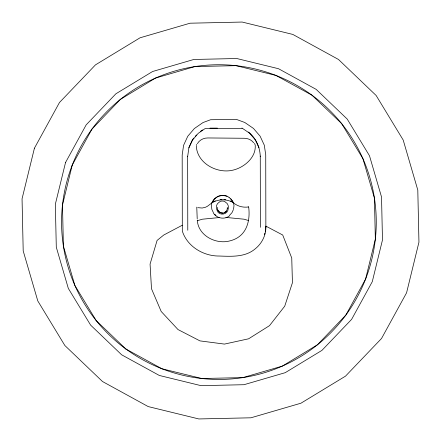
<?xml version="1.0" encoding="UTF-8"?>
<svg xmlns="http://www.w3.org/2000/svg" width="441" height="441" viewBox="0 0 441 441"><rect width="100%" height="100%" fill="white"/><g stroke="black" fill="none" stroke-linecap="round" stroke-linejoin="round"><path stroke-width="0.66" d="M196.322 146.142C197.155 163.479 217.463 174.145 233.3 170.061C244.187 167.409 256.116 157.465 255.229 145.376M265.708 228.482L265.857 226.167M233.532 209.293L234.006 205.55L233.454 202.452M187.657 156.599L188.919 147.443L192.254 140.205M211.757 203.246L211.355 205.726L211.884 209.464L213.494 212.843M265.278 231.349L265.631 229.64M196.46 145.464L196.708 144.389M227.302 208.505C226.553 216.266 215.996 212.981 217.463 207.397M264.352 234.722L264.931 233.063M188.924 147.873L192.53 140.029L198.279 133.292L205.137 128.557L241.938 128.496L241.938 128.011L249.562 133.204L255.333 139.918L258.972 147.746M233.267 209.861L231.966 212.694L229.474 215.412M227.969 210.247C226.553 214.58 220.219 215.594 217.634 211.779M197.37 143.711C199.382 140.029 203.582 137.923 207.711 137.956L244.435 138.27C247.985 138.314 251.535 139.918 253.674 142.796M192.53 139.604L193.858 138.05M195.187 136.495L196.51 134.935M226.343 211.013L224.32 212.678M200.39 131.407L202.502 129.952M229.474 215.886C224.579 219.8 216.966 218.482 213.494 213.317M182.282 225.235L163.749 235.025L157.101 240.411L150.072 264.093L151.495 288.756L161.191 311.478L178.01 329.565L199.971 340.887L224.463 344.09L248.597 338.804L269.506 325.651L284.721 306.186L292.438 282.72L291.744 258.024L282.72 235.025L265.973 226.183M211.961 202.48L215.269 200.853M197.182 220.765L202.364 219.205L219.194 217.567M248.641 206.928C243.25 207.799 237.445 206.382 233.344 202.689L232.242 200.616L229.011 197.265M220.125 199.712L221.999 199.53M223.074 213.042C220.853 213.356 218.648 211.961 217.821 209.905M209.91 128.122L217.402 128.111M223.879 199.575L225.759 199.723M225.924 217.435L244.099 219.205L248.63 220.566M197.8 207.667L202.204 208.025L205.423 207.276L207.369 206.316L211.961 202.86L214.469 198.935L218.201 196.311L222.6 195.363L227.01 196.239M230.56 200.997L232.787 202.05M229.011 197.331C223.251 192.976 214.337 196.146 211.961 202.788C218.405 198.913 226.839 198.852 233.344 202.623L230.775 198.742M248.487 132.041C255.89 137.906 259.997 147.096 260.267 156.472M214.761 214.183L216.024 215.517M216.834 209.872L217.634 211.3M254.545 143.38L255.141 144.924M197.21 218.758L196.769 207.132M197.298 220.02C197.981 235.533 215.875 244.749 229.921 240.88C246.232 236.872 250.604 221.751 248.641 206.741M227.302 208.67L227.291 207.303M260.267 156.048L260.394 227.308M187.651 156.175L187.783 230.257M216.652 209.354A6.99 6.819 -0.1 0 1 216.796 205.01L217.567 203.566L220.026 201.543A5.617 5.485 -0.1 0 1 224.64 201.504L227.132 203.483L227.931 204.911A6.99 6.819 -0.1 0 1 227.969 209.773M265.862 227.446C265.873 235.841 261.563 243.867 255.019 249.011C245.08 257.351 231.398 256.447 219.304 256.028C203.494 256.232 187.232 246.552 182.315 231.084L182.183 155.006L183.588 145.321L187.75 136.286L194.371 128.524L203.014 122.559L210.594 119.731L236.453 119.412L244.788 122.488L253.454 128.419L260.102 136.159L264.291 145.177L265.736 154.863L265.862 227.446M34.42 148.204L22.05 198.825L23.202 250.929L37.799 300.955L64.849 345.501L102.505 381.526L148.204 406.58L198.825 418.95L250.929 417.798L300.955 403.201L345.501 376.151L381.526 338.495L406.58 292.796L418.95 242.175L417.798 190.071L403.201 140.045L376.151 95.499L338.495 59.474L292.796 34.42L242.175 22.05L190.071 23.202L140.045 37.799L95.499 64.849L59.474 102.505L34.42 148.204M65.538 162.497L55.34 204.227L56.294 247.169L68.322 288.403L90.62 325.116L121.655 354.812L159.322 375.462L201.046 385.66L243.989 384.706L285.228 372.678L321.941 350.38L351.631 319.345L372.281 281.678L382.479 239.954L381.531 197.011L369.497 155.772L347.205 119.059L316.164 89.369L278.503 68.719L236.773 58.521L193.831 59.469L152.597 71.503L115.884 93.795L86.188 124.836L65.538 162.497M72.236 165.099L62.484 205.004L63.388 246.072L74.898 285.509L96.221 320.624L125.9 349.018L161.924 368.764L201.829 378.516L242.897 377.612L282.328 366.102L317.443 344.779L345.838 315.1L365.589 279.076L375.341 239.171L374.431 198.103L362.921 158.672L341.604 123.557L311.919 95.162L275.901 75.411L235.996 65.659L194.928 66.569L155.491 78.079L120.376 99.396L91.982 129.081L72.236 165.099M125.9 349.018A157.36 157.36 0 0 0 375.341 239.171A157.36 157.36 0 0 0 155.491 78.079A157.36 157.36 0 0 0 125.9 349.018"/></g></svg>
